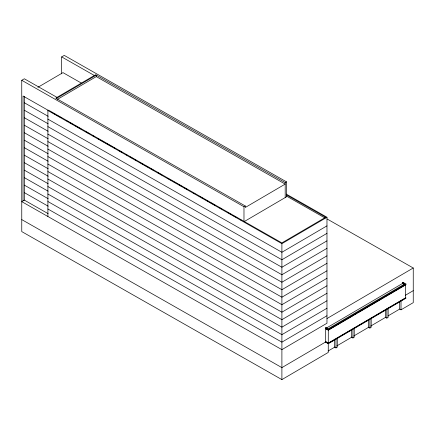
<?xml version="1.0" encoding="UTF-8"?>
<svg xmlns="http://www.w3.org/2000/svg" width="435" height="435" viewBox="0 0 435 435"><rect width="100%" height="100%" fill="white"/><g stroke="black" fill="none" stroke-linecap="round" stroke-linejoin="round"><path stroke-width="0.65" d="M404.088 284.441L402.451 283.506L402.451 282.761L403.093 282.38L405.931 283.995L328.3 329.474L328.256 352.442L281.896 379.608L21.766 231.594L21.75 80.29L24.327 78.784L56.996 97.369M61.672 73.847L61.672 56.903L64.249 55.392L286.48 181.841L286.48 196.821L243.981 221.719L243.981 206.739L245.269 205.983L55.707 98.125L95.629 74.738L285.191 182.597L286.48 181.841M37.889 87.326L62.983 72.629L81.568 83.199M56.36 98.495L96.282 75.108L96.282 76.609L57.518 99.316M47.904 216.505L47.904 110.517L48.546 110.142L281.885 242.909L325.674 217.255L286.687 195.07M24.344 96.51L24.344 200.122L21.766 201.633L281.896 349.648L326.968 323.238L326.968 217.25L286.301 194.113M281.896 379.608L281.896 243.66L326.968 217.25M326.968 225.863L281.896 252.273L47.904 119.13M326.968 233.356L281.896 259.76L47.904 126.623M326.968 240.849L281.896 267.253L47.904 134.11M326.968 248.336L281.896 274.741L47.904 141.603M326.968 255.829L281.896 282.233L47.904 149.091M326.968 263.316L281.896 289.721L47.904 156.584M326.968 270.809L281.896 297.214L47.904 164.071M326.968 278.297L281.896 304.701L47.904 171.564M326.968 285.79L281.896 312.194L47.904 179.051M326.968 293.277L281.896 319.681L47.904 186.544M326.968 300.77L281.896 327.174L47.904 194.032M326.968 308.257L281.896 334.662L47.904 201.525M326.968 315.75L281.896 342.155L47.904 209.012M326.968 318.55L413.25 267.998L327.125 218.995M405.931 283.995L405.931 284.746L328.3 330.225L325.467 328.615L325.467 327.865L326.114 327.49L328.289 328.724L404.637 284.001L402.451 282.761M325.467 328.615L328.294 329.975M326.696 327.892L402.881 283.256M329.469 329.29L331.225 328.256M332.4 327.571L345.292 320.019M346.467 319.333L353.497 315.212M354.672 314.527L356.428 313.494M357.597 312.808L383.974 297.361M385.144 296.67L386.905 295.642M388.074 294.957L405.502 284.746L405.502 297.855L328.294 343.084L325.685 341.595L325.467 342.095L328.3 343.71L405.931 298.231L405.931 297.855L328.3 343.335L325.467 341.72M325.94 341.818L281.896 367.624L21.766 219.61M405.349 295.289L413.25 290.662M328.115 351.018L335.097 346.929M336.842 345.901L351.98 337.038M353.726 336.016L368.858 327.147M370.604 326.125L385.742 317.256M388.069 315.892L399.711 309.073L399.711 301.749M334.678 339.186L334.678 347.173L335.983 347.918L337.272 347.163L337.272 338.506M351.632 329.915L351.632 337.239L352.937 337.984L354.226 337.228L354.226 327.908M368.592 319.981L368.592 327.305L369.897 328.05L371.185 327.294L371.185 317.974M385.546 310.052L385.546 317.376L386.856 318.115L388.14 317.365L388.14 308.04M399.711 309.073L401.016 309.818L413.25 302.646L413.25 267.998M61.672 56.903L94.341 75.489M96.282 76.609L285.191 184.097L245.269 207.484L245.269 205.983M286.687 196.196L325.081 218.044M21.75 80.29L243.981 206.739M48.611 110.555L23.055 96.015L23.055 200.878M51.553 112.23L52.733 112.899M53.913 113.573L55.093 114.242M56.865 115.253L58.045 115.922M59.225 116.596L60.998 117.602M66.898 120.963L68.083 121.631M69.85 122.643L71.03 123.312M72.21 123.986L73.395 124.655M74.575 125.329L76.343 126.335M77.522 127.009L81.068 129.021M85.2 131.375L86.38 132.044M87.56 132.719L89.333 133.724M92.873 135.742L94.052 136.411M98.185 138.76L99.365 139.434M100.545 140.108L102.317 141.114M103.497 141.783L104.677 142.457M105.857 143.126L107.63 144.137M108.81 144.806L112.35 146.823M113.53 147.492L114.709 148.166M118.842 150.515L122.387 152.533M126.514 154.882L127.7 155.556M129.467 156.562L130.647 157.236M131.827 157.905L133.012 158.579M134.192 159.248L135.959 160.259M139.504 162.271L140.684 162.946M142.452 163.951L143.637 164.626M144.817 165.295L145.997 165.969M147.177 166.638L148.949 167.649M150.129 168.318L153.669 170.335M157.802 172.684L158.982 173.358M160.162 174.027L161.934 175.033M167.834 178.393L169.014 179.068M170.786 180.074L171.966 180.742M173.146 181.417L174.326 182.091M176.099 183.097L177.279 183.766M178.459 184.44L182.004 186.457M183.771 187.463L184.951 188.132M186.131 188.806L187.316 189.475M193.809 193.173L194.989 193.841M199.121 196.196L200.301 196.865M201.481 197.539L203.254 198.545M204.434 199.219L205.614 199.888M206.794 200.562L208.566 201.568M209.746 202.242L213.286 204.254M214.466 204.928L215.646 205.597M219.778 207.952L221.551 208.958M227.451 212.318L228.631 212.987M230.403 213.993L231.583 214.667M232.763 215.341L233.943 216.01M235.716 217.016L236.896 217.69M240.441 219.708L241.621 220.376M47.904 110.517L281.896 243.66M24.344 102.752L48.154 116.297M24.344 110.24L48.154 123.79M24.344 117.733L48.154 131.283M24.344 125.22L48.154 138.77M24.344 132.713L48.154 146.263M24.344 140.2L48.154 153.751M24.344 147.693L48.154 161.244M24.344 155.181L48.154 168.731M325.467 327.865L328.3 329.474M24.344 162.674L48.154 176.224M24.344 170.161L48.154 183.711M24.344 177.654L48.154 191.204M24.344 185.141L48.154 198.692M24.344 192.634L48.154 206.185M24.344 200.122L48.154 213.672M403.093 282.38L403.093 283.131M401.016 300.493L401.016 309.818M386.856 308.796L386.856 318.115M369.897 319.393L369.897 328.05M352.937 329.328L352.937 337.984M335.983 339.262L335.983 347.918M325.685 328.49L325.685 341.595M285.191 182.597L285.191 197.577"/></g></svg>
